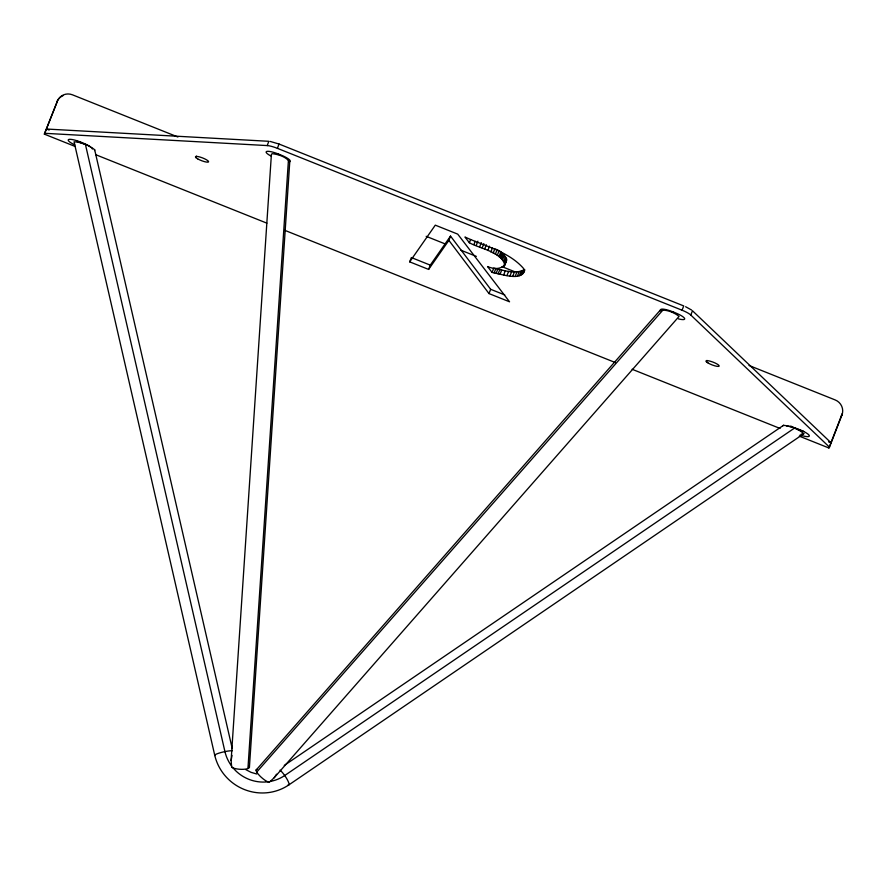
<?xml version="1.0" encoding="UTF-8"?>
<svg xmlns="http://www.w3.org/2000/svg" width="887" height="887" viewBox="0 0 887 887"><rect width="100%" height="100%" fill="white"/><g stroke="black" fill="none" stroke-linecap="round" stroke-linejoin="round"><path stroke-width="1.33" d="M248.87 766.168A9.402 2.705 3.8 0 1 243.803 769.295A9.402 2.705 3.8 0 1 231.673 767.266L231.108 760.503L271.411 154.26L272.32 153.684C278.596 154.46 285.791 156.711 289.75 161.911L249.402 767.443M247.939 768.53L288.441 160.048M231.108 760.503L232.017 755.414M660.161 311.038L660.283 310.14C666.924 309.641 673.943 312.268 679.076 316.404L274.194 777.733L269.271 782.301A9.402 2.417 41.3 0 1 259.514 775.582A9.402 2.417 41.3 0 1 256.953 769.406M94.521 150.546L94.665 149.715C88.888 145.191 81.382 142.197 74.064 141.787L214.698 755.114A48.175 47.066 34.9 0 0 288.962 784.829L803.822 433.721C798.455 428.765 790.738 426.237 783.554 425.294L284.261 765.437M504.825 265.213C502.02 251.952 479.856 248.67 469.356 242.761L464.965 237.017C484.834 246.209 508.772 251.476 523.629 268.573C525.037 282.953 499.747 273.518 492.074 272.431L487.584 266.566C506.289 274.526 514.316 255.423 494.813 248.87L493.15 253.161M75.218 146.488L44.35 134.137L57.389 101.173A11.753 11.476 34.9 0 1 72.446 94.809L177.921 137.008M44.35 134.137L57.389 101.173M195.872 157.576L196.426 156.145M44.927 133.316L267.187 145.579L268.85 141.299L46.59 129.036L49.162 130.056M267.187 145.579A11.753 2.439 21.2 0 1 277.387 148.329L279.05 144.038L270.147 141.432M450.529 236.086L448.877 240.366L428.609 269.415L409.694 261.853L411.357 257.563L430.273 265.135L450.529 236.086L490.655 289.295L504.792 294.95M428.609 269.415L430.273 265.135M469.356 242.761L470.598 239.545M473.913 244.568L475.155 241.353M476.208 245.488L477.86 241.197M479.634 246.885L481.297 242.606M482.173 247.961L483.836 243.67M484.668 249.047L486.331 244.757M487.839 250.489L489.502 246.198M490.866 251.963L492.529 247.673M495.279 254.347L496.942 250.067M497.219 255.523L498.882 251.232M492.074 272.431L493.737 268.151C503.628 270.158 515.314 274.859 524.705 269.437L523.042 273.717M498.96 256.665L500.623 252.374M500.013 257.418L501.676 253.128M494.114 272.985L495.778 268.694M500.967 258.15L502.63 253.859M496.099 273.484L497.762 269.204M501.854 258.893L503.517 254.602M409.694 261.853L435.295 225.154L457.714 234.124L509.548 301.802L488.992 293.575L490.655 289.295M502.63 259.614L504.293 255.323M498.095 273.961L499.758 269.67M503.827 260.911L505.49 256.631M500.013 274.382L501.676 270.103M504.636 262.12L506.3 257.829M503.772 266.433L506.732 258.904M504.381 265.856L506.799 259.991M503.616 275.081L505.28 270.801M506.954 275.602L508.617 271.322M509.992 275.946L511.655 271.655M512.808 276.123L514.471 271.832M515.303 276.123L516.966 271.832M517.52 275.946L519.183 271.655M519.394 275.602L521.057 271.311M520.902 275.103L522.565 270.812M522.11 274.471L523.773 270.18M523.862 272.597L524.694 270.457M799.32 436.16L828.901 447.99L829.478 447.17L690.807 315.051A11.753 2.439 21.2 0 0 682.07 310.217L683.722 305.926L279.05 144.038M690.807 315.051L692.47 310.76L831.141 442.879L828.569 441.859M706.451 361.829L707.006 360.399M828.901 447.99L841.375 415.848A11.753 11.476 34.9 0 0 841.929 413.919M829.478 447.17L841.94 415.027A11.753 11.476 34.9 0 0 835.21 399.948L749.027 365.477M276.544 774.196L274.194 777.733M841.375 415.848L841.94 415.027M506.488 260.933L505.435 262.142M256.077 770.116L660.283 310.14M256.742 772.056L663.055 309.907M782.722 425.86L783.554 425.294M803.822 433.721L801.216 434.175M794.419 428.144L284.716 775.515A38.773 37.886 34.9 0 1 270.324 781.425M231.673 767.266L232.571 767.299A38.773 37.886 34.9 0 0 268.595 781.713L269.271 782.301M256.731 774.007L251.088 772.355L245.843 769.65M277.387 148.329L682.07 310.217M277.321 153.894L279.505 154.759M671.781 311.692L673.954 312.557M426.17 236.319L445.462 244.036M460.896 250.212L476.341 256.387M502.064 266.677L514.926 271.821M79.42 141.898L81.604 142.774M77.457 141.377L83.888 143.949M796.415 428.998L800.274 430.539M95.796 154.726L266.854 223.147M284.86 230.354L615.401 362.583M632.121 369.269L780.028 428.443M685.607 306.725L691.594 310.029M448.877 240.366L488.992 293.575M94.665 149.715L232.261 748.683M85.44 144.514L224.932 751.599A38.873 37.975 34.9 0 0 231.485 765.891M800.063 435.029A11.753 2.439 21.2 0 0 809.354 435.85A11.753 2.439 21.2 0 0 799.808 429.763L797.624 428.898A11.753 2.439 21.2 0 0 786.869 426.137M678.411 318.877A11.753 2.439 21.2 0 0 684.587 318.389A11.753 2.439 21.2 0 0 675.173 312.723L672.989 311.858A11.753 2.439 21.2 0 0 660.859 310.572M288.597 161.811A11.753 2.439 21.2 0 0 280.713 154.926L278.529 154.061A11.753 2.439 21.2 0 0 266.865 151.389A11.753 2.439 21.2 0 0 270.757 155.912M90.552 146.943A11.753 2.439 21.2 0 0 82.813 142.94L80.628 142.064A11.753 2.439 21.2 0 0 68.609 139.525A11.753 2.439 21.2 0 0 74.741 144.88M91.882 148.107A11.753 2.439 21.2 0 1 92.359 149.027M803.744 431.37A11.753 2.439 21.2 0 1 798.588 429.596L796.415 428.731A11.753 2.439 21.2 0 1 793.399 427.423M792.468 426.969A11.753 2.439 21.2 0 1 790.749 426.048M56.823 101.994A11.753 11.476 34.9 0 1 62.955 95.696M280.059 770.149A9.402 1.885 55.7 0 1 287.299 779.64A9.402 1.885 55.7 0 1 288.109 784.873M214.942 755.602A9.402 1.364 -12.9 0 1 220.796 752.597A9.402 1.364 -12.9 0 1 232.239 750.812M708.225 363.093A7.052 1.464 21.2 0 0 719.058 366.231A7.052 1.464 21.2 0 0 710.52 361.275A7.052 1.464 21.2 0 0 708.225 363.093M197.646 158.84A7.052 1.464 21.2 0 0 208.489 161.977A7.052 1.464 21.2 0 0 199.941 157.032A7.052 1.464 21.2 0 0 197.646 158.84"/></g></svg>
